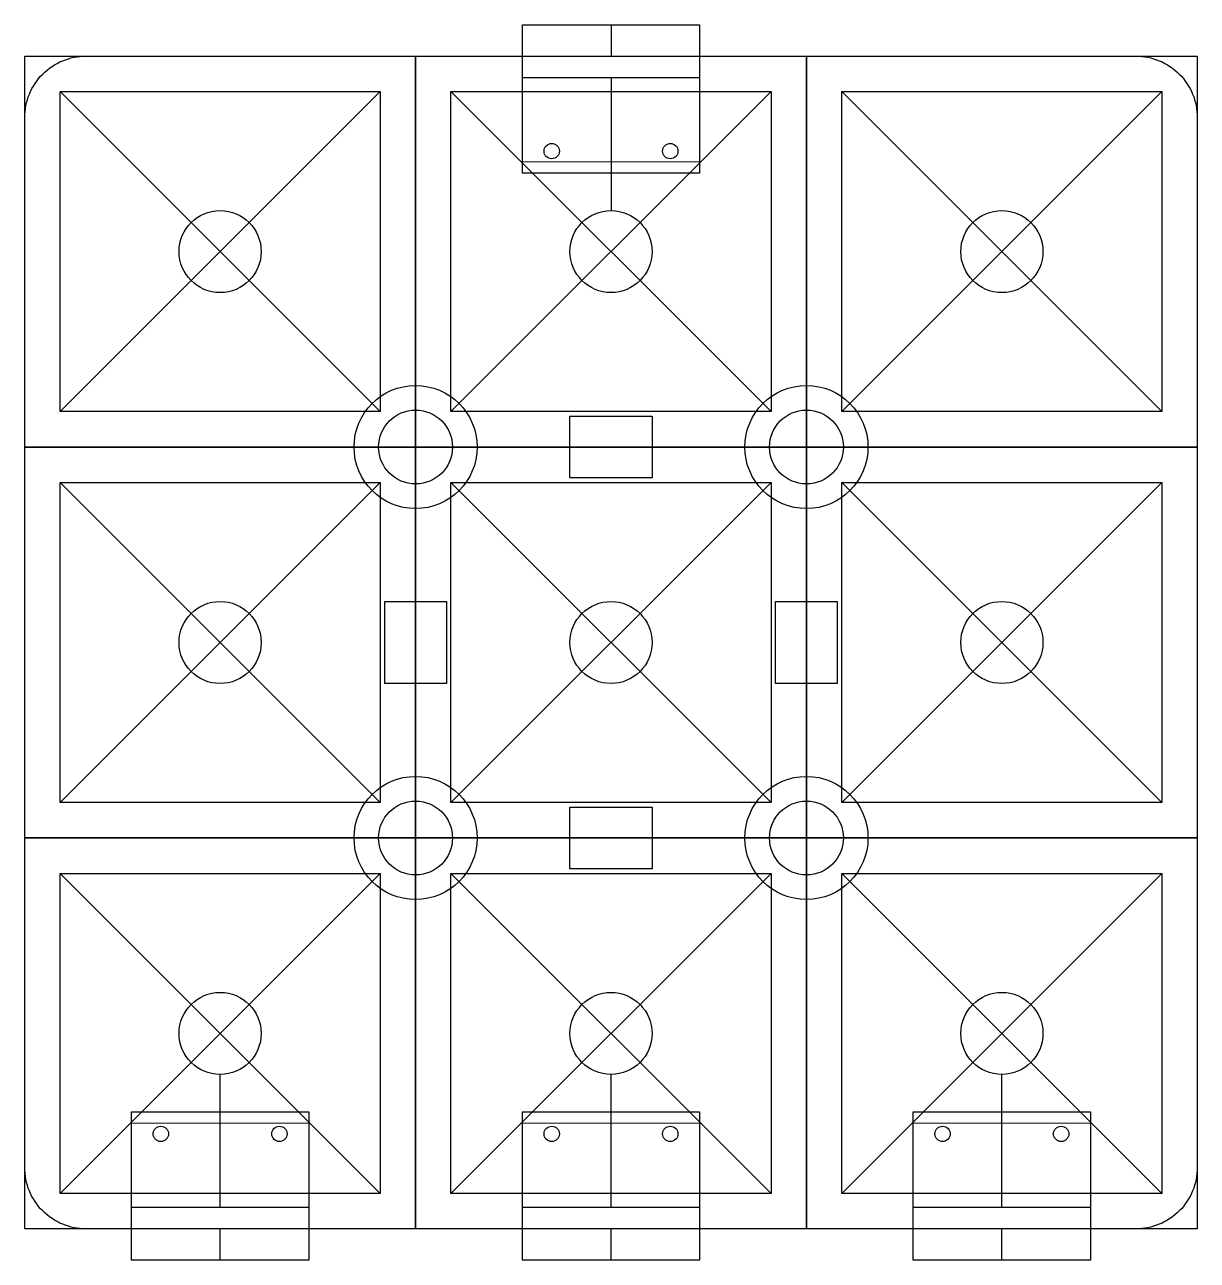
# Model space of a CAD drawing. Header units: millimetres. Extents: x -28.6 to 28.6, y -30.1 to 30.1.
import ezdxf

# ---------------------------------------------------------------- set-up
doc = ezdxf.new("R2010")
doc.units = ezdxf.units.MM
doc.header["$MEASUREMENT"] = 0
for name, color, linetype in [('Guide', 50, 'Continuous'), ('Keys', 12, 'Continuous'), ('PCB_Outline', 210, 'Continuous'), ('Rst_switch', 7, 'Continuous'), ('Source', 7, 'Continuous'), ('Standoff', 90, 'Continuous'), ('Switch', 7, 'Continuous')]:
    doc.layers.add(name, color=color, linetype=linetype)

msp = doc.modelspace()

# ---------------------------------------------------------------- linework, layer by layer
at = {"layer": 'Guide'}
for p, q in [((0, 30.104), (0, 28.575)), ((-4.32, 27.539), (4.32, 27.539)), ((0, 27.539), (0, 21.05)), ((-26.85, 11.25), (-11.25, 26.85)), ((-26.85, 26.85), (-11.25, 11.25)), ((-7.8, 11.25), (7.8, 26.85)), ((-7.8, 26.85), (7.8, 11.25)), ((11.25, 11.25), (26.85, 26.85)), ((11.25, 26.85), (26.85, 11.25)), ((-4.32, 23.429), (4.32, 23.434)), ((-26.85, -7.8), (-11.25, 7.8)), ((-26.85, 7.8), (-11.25, -7.8)), ((-7.8, -7.8), (7.8, 7.8)), ((-7.8, 7.8), (7.8, -7.8)), ((11.25, -7.8), (26.85, 7.8)), ((11.25, 7.8), (26.85, -7.8)), ((-26.85, -26.85), (-11.25, -11.25)), ((-26.85, -11.25), (-11.25, -26.85)), ((-7.8, -26.85), (7.8, -11.25)), ((-7.8, -11.25), (7.8, -26.85)), ((11.25, -26.85), (26.85, -11.25)), ((11.25, -11.25), (26.85, -26.85)), ((-19.05, -27.539), (-19.05, -21.05)), ((0, -27.539), (0, -21.05)), ((19.05, -27.539), (19.05, -21.05)), ((-14.73, -23.429), (-23.37, -23.434)), ((4.32, -23.429), (-4.32, -23.434)), ((23.37, -23.429), (14.73, -23.434)), ((-14.73, -27.539), (-23.37, -27.539)), ((4.32, -27.539), (-4.32, -27.539)), ((23.37, -27.539), (14.73, -27.539)), ((-19.05, -30.104), (-19.05, -28.575)), ((0, -30.104), (0, -28.575)), ((19.05, -30.104), (19.05, -28.575))]:
    msp.add_line(p, q, dxfattribs=at)
for points in [[(-4.32, 30.104), (4.32, 30.104), (4.32, 22.871), (-4.32, 22.871)], [(-14.73, -30.104), (-23.37, -30.104), (-23.37, -22.871), (-14.73, -22.871)], [(4.32, -30.104), (-4.32, -30.104), (-4.32, -22.871), (4.32, -22.871)], [(23.37, -30.104), (14.73, -30.104), (14.73, -22.871), (23.37, -22.871)]]:
    msp.add_lwpolyline(points, close=True, dxfattribs=at)
for centre in [(-2.89, 23.944), (2.89, 23.944), (-21.94, -23.944), (-16.16, -23.944), (-2.89, -23.944), (2.89, -23.944), (16.16, -23.944), (21.94, -23.944)]:
    msp.add_circle(centre, 0.375, dxfattribs=at)
at = {"layer": 'Keys'}
for points in [[(-28.575, 28.575), (-9.525, 28.575), (-9.525, 9.525), (-28.575, 9.525)], [(-9.525, 28.575), (9.525, 28.575), (9.525, 9.525), (-9.525, 9.525)], [(9.525, 28.575), (28.575, 28.575), (28.575, 9.525), (9.525, 9.525)], [(-28.575, 9.525), (-9.525, 9.525), (-9.525, -9.525), (-28.575, -9.525)], [(-9.525, 9.525), (9.525, 9.525), (9.525, -9.525), (-9.525, -9.525)], [(9.525, 9.525), (28.575, 9.525), (28.575, -9.525), (9.525, -9.525)], [(-28.575, -9.525), (-9.525, -9.525), (-9.525, -28.575), (-28.575, -28.575)], [(-9.525, -9.525), (9.525, -9.525), (9.525, -28.575), (-9.525, -28.575)], [(9.525, -9.525), (28.575, -9.525), (28.575, -28.575), (9.525, -28.575)]]:
    msp.add_lwpolyline(points, close=True, dxfattribs=at)
at = {"layer": 'PCB_Outline'}
msp.add_lwpolyline([(-25.575, 28.575), (25.575, 28.575, -0.414214), (28.575, 25.575), (28.575, -25.575, -0.414214), (25.575, -28.575), (-25.575, -28.575, -0.414214), (-28.575, -25.575), (-28.575, 25.575, -0.414214)], format="xyb", close=True, dxfattribs=at)
at = {"layer": 'Rst_switch', "color": 4}
for points in [[(-2, 11.025), (2, 11.025), (2, 8.025), (-2, 8.025)], [(-11.025, -2), (-11.025, 2), (-8.025, 2), (-8.025, -2)], [(8.025, -2), (8.025, 2), (11.025, 2), (11.025, -2)], [(-2, -8.025), (2, -8.025), (2, -11.025), (-2, -11.025)]]:
    msp.add_lwpolyline(points, close=True, dxfattribs=at)
at = {"layer": 'Source'}
for centre in [(-19.05, 19.05), (0, 19.05), (19.05, 19.05), (-19.05, 0), (0, 0), (19.05, 0), (-19.05, -19.05), (0, -19.05), (19.05, -19.05)]:
    msp.add_circle(centre, 2, dxfattribs=at)
at = {"layer": 'Standoff'}
for centre, radius in [((-9.525, 9.525), 3), ((9.525, 9.525), 3), ((-9.525, 9.525), 1.8), ((9.525, 9.525), 1.8), ((-9.525, -9.525), 3), ((9.525, -9.525), 3), ((-9.525, -9.525), 1.8), ((9.525, -9.525), 1.8)]:
    msp.add_circle(centre, radius, dxfattribs=at)
at = {"layer": 'Switch'}
for points in [[(-26.85, 26.85), (-11.25, 26.85), (-11.25, 11.25), (-26.85, 11.25)], [(-7.8, 26.85), (7.8, 26.85), (7.8, 11.25), (-7.8, 11.25)], [(11.25, 26.85), (26.85, 26.85), (26.85, 11.25), (11.25, 11.25)], [(-26.85, 7.8), (-11.25, 7.8), (-11.25, -7.8), (-26.85, -7.8)], [(-7.8, 7.8), (7.8, 7.8), (7.8, -7.8), (-7.8, -7.8)], [(11.25, 7.8), (26.85, 7.8), (26.85, -7.8), (11.25, -7.8)], [(-26.85, -11.25), (-11.25, -11.25), (-11.25, -26.85), (-26.85, -26.85)], [(-7.8, -11.25), (7.8, -11.25), (7.8, -26.85), (-7.8, -26.85)], [(11.25, -11.25), (26.85, -11.25), (26.85, -26.85), (11.25, -26.85)]]:
    msp.add_lwpolyline(points, close=True, dxfattribs=at)

doc.saveas('drawing.dxf')
